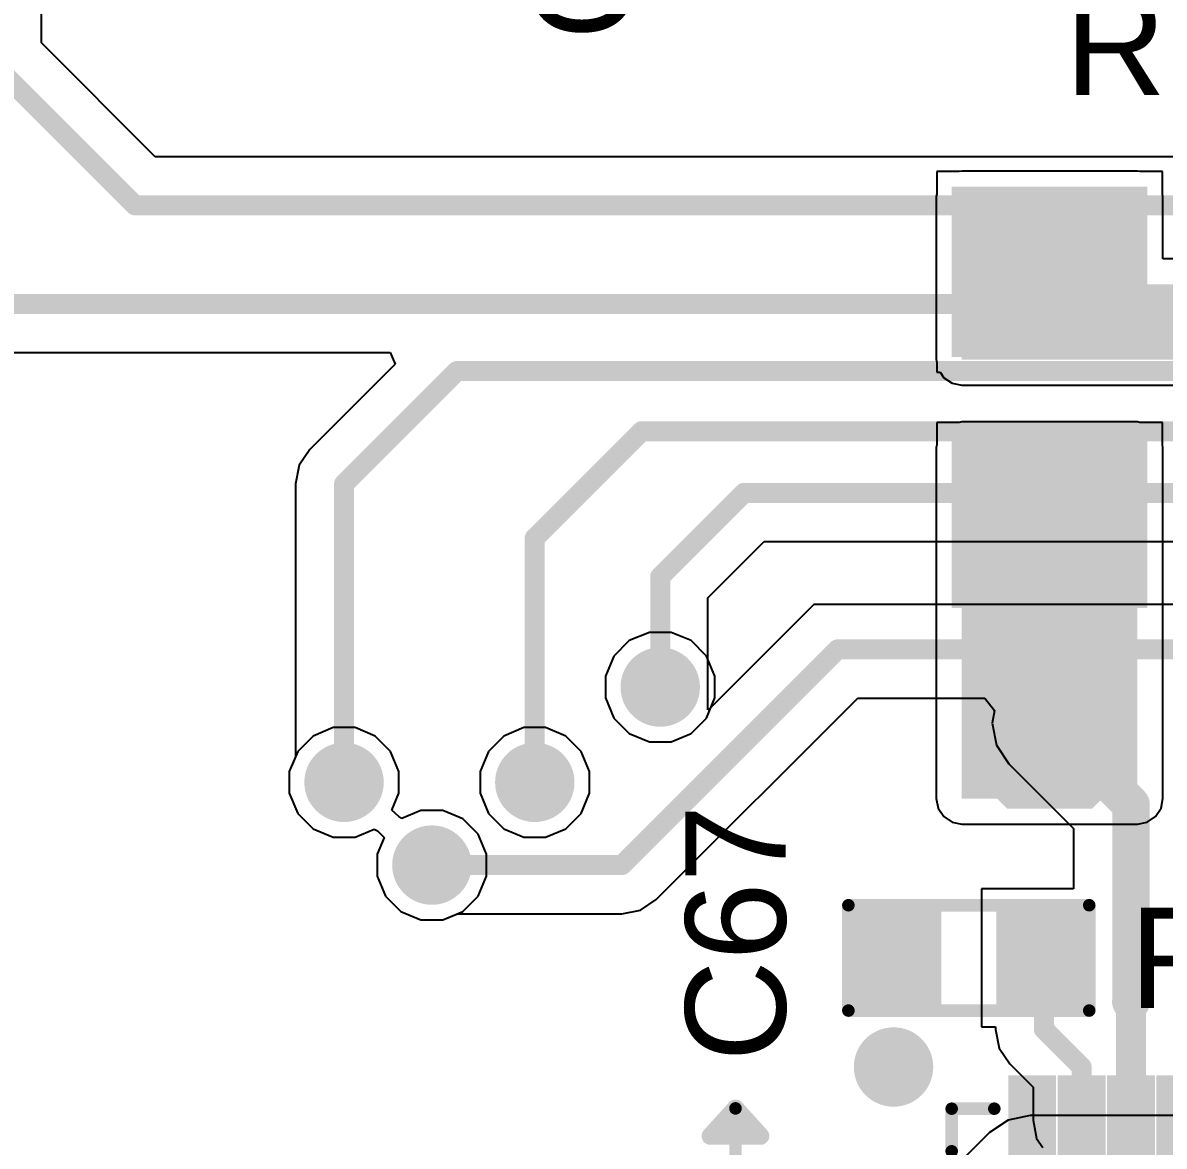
# Model space of a CAD drawing. Header units: millimetres. Extents: x 0 to 172, y 0 to 138.
# Drawn here: x 108.41 to 119.96, y 21.51 to 32.89 of the extents above; entities that cross this region are included whole.
import ezdxf

# ---------------------------------------------------------------- set-up
doc = ezdxf.new("R2010")
doc.units = ezdxf.units.MM
for name, color, linetype in [('BottomLayer', 5, 'Continuous'), ('BottomPaste', 16, 'Continuous'), ('BottomSolder', 6, 'Continuous'), ('TopLayer', 1, 'Continuous'), ('TopOverlay', 2, 'Continuous'), ('TopPaste', 8, 'Continuous'), ('TopSolder', 216, 'Continuous'), ('ViaHoleLayer', 16, 'Continuous')]:
    doc.layers.add(name, color=color, linetype=linetype)
doc.styles.add('Arial', font='', dxfattribs={"height": 0.2})
doc.styles.get('Arial').set_extended_font_data('Arial')

# ---------------------------------------------------------------- blocks, each defined once
blk = doc.blocks.new('32_QFN_7')
at = {"layer": 'TopLayer'}
for points in [[(-1.61, 2.1), (-1.89, 2.1), (-1.89, 2.8), (-1.61, 2.8)], [(-1.11, 2.1), (-1.39, 2.1), (-1.39, 2.8), (-1.11, 2.8)], [(-0.61, 2.1), (-0.89, 2.1), (-0.89, 2.8), (-0.61, 2.8)], [(-0.11, 2.1), (-0.39, 2.1), (-0.39, 2.8), (-0.11, 2.8)], [(0.39, 2.1), (0.11, 2.1), (0.11, 2.8), (0.39, 2.8)], [(0.89, 2.1), (0.61, 2.1), (0.61, 2.8), (0.89, 2.8)], [(1.39, 2.1), (1.11, 2.1), (1.11, 2.8), (1.39, 2.8)], [(1.89, 2.1), (1.61, 2.1), (1.61, 2.8), (1.89, 2.8)], [(-2.8, 1.61), (-2.8, 1.89), (-2.1, 1.89), (-2.1, 1.61)], [(2.1, 1.61), (2.1, 1.89), (2.8, 1.89), (2.8, 1.61)], [(1.627, -1.627), (-1.627, -1.627), (-1.627, 1.627), (1.627, 1.627)], [(-2.8, 1.11), (-2.8, 1.39), (-2.1, 1.39), (-2.1, 1.11)], [(2.1, 1.11), (2.1, 1.39), (2.8, 1.39), (2.8, 1.11)], [(-2.8, 0.61), (-2.8, 0.89), (-2.1, 0.89), (-2.1, 0.61)], [(2.1, 0.61), (2.1, 0.89), (2.8, 0.89), (2.8, 0.61)], [(-2.8, 0.11), (-2.8, 0.39), (-2.1, 0.39), (-2.1, 0.11)], [(2.1, 0.11), (2.1, 0.39), (2.8, 0.39), (2.8, 0.11)], [(-2.8, -0.39), (-2.8, -0.11), (-2.1, -0.11), (-2.1, -0.39)], [(2.1, -0.39), (2.1, -0.11), (2.8, -0.11), (2.8, -0.39)], [(-2.8, -0.89), (-2.8, -0.61), (-2.1, -0.61), (-2.1, -0.89)], [(2.1, -0.89), (2.1, -0.61), (2.8, -0.61), (2.8, -0.89)], [(-2.8, -1.39), (-2.8, -1.11), (-2.1, -1.11), (-2.1, -1.39)], [(2.1, -1.39), (2.1, -1.11), (2.8, -1.11), (2.8, -1.39)], [(-2.8, -1.89), (-2.8, -1.61), (-2.1, -1.61), (-2.1, -1.89)], [(2.1, -1.89), (2.1, -1.61), (2.8, -1.61), (2.8, -1.89)], [(-1.61, -2.8), (-1.89, -2.8), (-1.89, -2.1), (-1.61, -2.1)], [(-1.11, -2.8), (-1.39, -2.8), (-1.39, -2.1), (-1.11, -2.1)], [(-0.61, -2.8), (-0.89, -2.8), (-0.89, -2.1), (-0.61, -2.1)], [(-0.11, -2.8), (-0.39, -2.8), (-0.39, -2.1), (-0.11, -2.1)], [(0.39, -2.8), (0.11, -2.8), (0.11, -2.1), (0.39, -2.1)], [(0.89, -2.8), (0.61, -2.8), (0.61, -2.1), (0.89, -2.1)], [(1.39, -2.8), (1.11, -2.8), (1.11, -2.1), (1.39, -2.1)], [(1.89, -2.8), (1.61, -2.8), (1.61, -2.1), (1.89, -2.1)]]:
    blk.add_hatch(color=1, dxfattribs=at).paths.add_polyline_path(points)
at = {"layer": 'TopPaste'}
for points in [[(-1.61, 2.1), (-1.89, 2.1), (-1.89, 2.8), (-1.61, 2.8)], [(-1.11, 2.1), (-1.39, 2.1), (-1.39, 2.8), (-1.11, 2.8)], [(-0.61, 2.1), (-0.89, 2.1), (-0.89, 2.8), (-0.61, 2.8)], [(-0.11, 2.1), (-0.39, 2.1), (-0.39, 2.8), (-0.11, 2.8)], [(0.39, 2.1), (0.11, 2.1), (0.11, 2.8), (0.39, 2.8)], [(0.89, 2.1), (0.61, 2.1), (0.61, 2.8), (0.89, 2.8)], [(1.39, 2.1), (1.11, 2.1), (1.11, 2.8), (1.39, 2.8)], [(1.89, 2.1), (1.61, 2.1), (1.61, 2.8), (1.89, 2.8)], [(-2.8, 1.61), (-2.8, 1.89), (-2.1, 1.89), (-2.1, 1.61)], [(2.1, 1.61), (2.1, 1.89), (2.8, 1.89), (2.8, 1.61)], [(1.627, -1.627), (-1.627, -1.627), (-1.627, 1.627), (1.627, 1.627)], [(-2.8, 1.11), (-2.8, 1.39), (-2.1, 1.39), (-2.1, 1.11)], [(2.1, 1.11), (2.1, 1.39), (2.8, 1.39), (2.8, 1.11)], [(-2.8, 0.61), (-2.8, 0.89), (-2.1, 0.89), (-2.1, 0.61)], [(2.1, 0.61), (2.1, 0.89), (2.8, 0.89), (2.8, 0.61)], [(-2.8, 0.11), (-2.8, 0.39), (-2.1, 0.39), (-2.1, 0.11)], [(2.1, 0.11), (2.1, 0.39), (2.8, 0.39), (2.8, 0.11)], [(-2.8, -0.39), (-2.8, -0.11), (-2.1, -0.11), (-2.1, -0.39)], [(2.1, -0.39), (2.1, -0.11), (2.8, -0.11), (2.8, -0.39)], [(-2.8, -0.89), (-2.8, -0.61), (-2.1, -0.61), (-2.1, -0.89)], [(2.1, -0.89), (2.1, -0.61), (2.8, -0.61), (2.8, -0.89)], [(-2.8, -1.39), (-2.8, -1.11), (-2.1, -1.11), (-2.1, -1.39)], [(2.1, -1.39), (2.1, -1.11), (2.8, -1.11), (2.8, -1.39)], [(-2.8, -1.89), (-2.8, -1.61), (-2.1, -1.61), (-2.1, -1.89)], [(2.1, -1.89), (2.1, -1.61), (2.8, -1.61), (2.8, -1.89)], [(-1.61, -2.8), (-1.89, -2.8), (-1.89, -2.1), (-1.61, -2.1)], [(-1.11, -2.8), (-1.39, -2.8), (-1.39, -2.1), (-1.11, -2.1)], [(-0.61, -2.8), (-0.89, -2.8), (-0.89, -2.1), (-0.61, -2.1)], [(-0.11, -2.8), (-0.39, -2.8), (-0.39, -2.1), (-0.11, -2.1)], [(0.39, -2.8), (0.11, -2.8), (0.11, -2.1), (0.39, -2.1)], [(0.89, -2.8), (0.61, -2.8), (0.61, -2.1), (0.89, -2.1)], [(1.39, -2.8), (1.11, -2.8), (1.11, -2.1), (1.39, -2.1)], [(1.89, -2.8), (1.61, -2.8), (1.61, -2.1), (1.89, -2.1)]]:
    blk.add_hatch(color=8, dxfattribs=at).paths.add_polyline_path(points)
at = {"layer": 'TopSolder'}
for points in [[(-1.508, 1.998), (-1.992, 1.998), (-1.992, 2.902), (-1.508, 2.902)], [(-1.008, 1.998), (-1.492, 1.998), (-1.492, 2.902), (-1.008, 2.902)], [(-0.508, 1.998), (-0.992, 1.998), (-0.992, 2.902), (-0.508, 2.902)], [(-0.008, 1.998), (-0.492, 1.998), (-0.492, 2.902), (-0.008, 2.902)], [(0.492, 1.998), (0.008, 1.998), (0.008, 2.902), (0.492, 2.902)], [(0.992, 1.998), (0.508, 1.998), (0.508, 2.902), (0.992, 2.902)], [(1.492, 1.998), (1.008, 1.998), (1.008, 2.902), (1.492, 2.902)], [(1.992, 1.998), (1.508, 1.998), (1.508, 2.902), (1.992, 2.902)], [(-2.902, 1.508), (-2.902, 1.992), (-1.998, 1.992), (-1.998, 1.508)], [(1.998, 1.508), (1.998, 1.992), (2.902, 1.992), (2.902, 1.508)], [(1.729, -1.729), (-1.729, -1.729), (-1.729, 1.729), (1.729, 1.729)], [(-2.902, 1.008), (-2.902, 1.492), (-1.998, 1.492), (-1.998, 1.008)], [(1.998, 1.008), (1.998, 1.492), (2.902, 1.492), (2.902, 1.008)], [(-2.902, 0.508), (-2.902, 0.992), (-1.998, 0.992), (-1.998, 0.508)], [(1.998, 0.508), (1.998, 0.992), (2.902, 0.992), (2.902, 0.508)], [(-2.902, 0.008), (-2.902, 0.492), (-1.998, 0.492), (-1.998, 0.008)], [(1.998, 0.008), (1.998, 0.492), (2.902, 0.492), (2.902, 0.008)], [(-2.902, -0.492), (-2.902, -0.008), (-1.998, -0.008), (-1.998, -0.492)], [(1.998, -0.492), (1.998, -0.008), (2.902, -0.008), (2.902, -0.492)], [(-2.902, -0.992), (-2.902, -0.508), (-1.998, -0.508), (-1.998, -0.992)], [(1.998, -0.992), (1.998, -0.508), (2.902, -0.508), (2.902, -0.992)], [(-2.902, -1.492), (-2.902, -1.008), (-1.998, -1.008), (-1.998, -1.492)], [(1.998, -1.492), (1.998, -1.008), (2.902, -1.008), (2.902, -1.492)], [(-2.902, -1.992), (-2.902, -1.508), (-1.998, -1.508), (-1.998, -1.992)], [(1.998, -1.992), (1.998, -1.508), (2.902, -1.508), (2.902, -1.992)], [(-1.508, -2.902), (-1.992, -2.902), (-1.992, -1.998), (-1.508, -1.998)], [(-1.008, -2.902), (-1.492, -2.902), (-1.492, -1.998), (-1.008, -1.998)], [(-0.508, -2.902), (-0.992, -2.902), (-0.992, -1.998), (-0.508, -1.998)], [(-0.008, -2.902), (-0.492, -2.902), (-0.492, -1.998), (-0.008, -1.998)], [(0.492, -2.902), (0.008, -2.902), (0.008, -1.998), (0.492, -1.998)], [(0.992, -2.902), (0.508, -2.902), (0.508, -1.998), (0.992, -1.998)], [(1.492, -2.902), (1.008, -2.902), (1.008, -1.998), (1.492, -1.998)], [(1.992, -2.902), (1.508, -2.902), (1.508, -1.998), (1.992, -1.998)]]:
    blk.add_hatch(color=216, dxfattribs=at).paths.add_polyline_path(points)
at = {"layer": 'TopOverlay', "const_width": 0.127}
for points in [[(-2.565, 2.565), (-2.134, 2.565)], [(-2.565, 2.134), (-2.565, 2.565)], [(2.134, 2.565), (2.565, 2.565)], [(2.565, 2.134), (2.565, 2.565)], [(-3.073, 1.626), (-3.073, 1.88)], [(-3.073, 1.88), (-2.946, 1.753)], [(-3.073, 1.626), (-2.946, 1.753)], [(-2.565, -2.565), (-2.565, -2.134)], [(2.565, -2.565), (2.565, -2.134)], [(-2.565, -2.565), (-2.134, -2.565)], [(2.134, -2.565), (2.565, -2.565)]]:
    blk.add_lwpolyline(points, dxfattribs=at)
at = {"layer": 'TopOverlay', "const_width": 0.0635}
for points in [[(-2.597, 2.565, 1), (-2.534, 2.565, 1)], [(-2.597, 2.565, 1), (-2.534, 2.565, 1)], [(-2.165, 2.565, 1), (-2.102, 2.565, 1)], [(2.102, 2.565, 1), (2.165, 2.565, 1)], [(2.534, 2.565, 1), (2.597, 2.565, 1)], [(2.534, 2.565, 1), (2.597, 2.565, 1)], [(-2.597, 2.134, 1), (-2.534, 2.134, 1)], [(2.534, 2.134, 1), (2.597, 2.134, 1)], [(-3.105, 1.88, 1), (-3.042, 1.88, 1)], [(-3.105, 1.88, 1), (-3.042, 1.88, 1)], [(-2.978, 1.753, 1), (-2.915, 1.753, 1)], [(-2.978, 1.753, 1), (-2.915, 1.753, 1)], [(-3.105, 1.626, 1), (-3.042, 1.626, 1)], [(-3.105, 1.626, 1), (-3.042, 1.626, 1)], [(-2.597, -2.134, 1), (-2.534, -2.134, 1)], [(2.534, -2.134, 1), (2.597, -2.134, 1)], [(-2.597, -2.565, 1), (-2.534, -2.565, 1)], [(-2.597, -2.565, 1), (-2.534, -2.565, 1)], [(-2.165, -2.565, 1), (-2.102, -2.565, 1)], [(2.102, -2.565, 1), (2.165, -2.565, 1)], [(2.534, -2.565, 1), (2.597, -2.565, 1)], [(2.534, -2.565, 1), (2.597, -2.565, 1)]]:
    blk.add_lwpolyline(points, format="xyb", close=True, dxfattribs=at)
blk = doc.blocks.new('T__________B_75')
at = {"layer": 'BottomLayer'}
blk.add_hatch(color=5, dxfattribs=at).paths.add_polyline_path([(0.381, 0.762), (-0.381, 0.762), (-0.762, 0.381), (-0.762, -0.381), (-0.381, -0.762), (0.381, -0.762), (0.762, -0.381), (0.762, 0.381)])
at = {"layer": 'BottomPaste'}
blk.add_hatch(color=16, dxfattribs=at).paths.add_polyline_path([(0.381, 0.762), (-0.381, 0.762), (-0.762, 0.381), (-0.762, -0.381), (-0.381, -0.762), (0.381, -0.762), (0.762, -0.381), (0.762, 0.381)])
at = {"layer": 'BottomSolder'}
blk.add_hatch(color=6, dxfattribs=at).paths.add_polyline_path([(0.4318, 0.8636), (-0.4318, 0.8636), (-0.8636, 0.4318), (-0.8636, -0.4318), (-0.4318, -0.8636), (0.4318, -0.8636), (0.8636, -0.4318), (0.8636, 0.4318)])
blk = doc.blocks.new('R___0603_118')
at = {"layer": 'TopLayer'}
for points in [[(-0.381, 0.4445), (-0.381, -0.4445), (-1.143, -0.4445), (-1.143, 0.4445)], [(1.143, 0.4445), (1.143, -0.4445), (0.381, -0.4445), (0.381, 0.4445)]]:
    blk.add_hatch(color=1, dxfattribs=at).paths.add_polyline_path(points)
at = {"layer": 'TopPaste'}
for points in [[(-0.381, 0.4445), (-0.381, -0.4445), (-1.143, -0.4445), (-1.143, 0.4445)], [(1.143, 0.4445), (1.143, -0.4445), (0.381, -0.4445), (0.381, 0.4445)]]:
    blk.add_hatch(color=8, dxfattribs=at).paths.add_polyline_path(points)
at = {"layer": 'TopSolder'}
for points in [[(-0.2794, 0.5461), (-0.2794, -0.5461), (-1.2446, -0.5461), (-1.2446, 0.5461)], [(1.2446, 0.5461), (1.2446, -0.5461), (0.2794, -0.5461), (0.2794, 0.5461)]]:
    blk.add_hatch(color=216, dxfattribs=at).paths.add_polyline_path(points)
at = {"layer": 'TopOverlay', "const_width": 0.127}
for points in [[(1.2192, 0.5334), (-1.2192, 0.5334)], [(-1.2192, 0.5334), (-1.2192, -0.5334)], [(1.2192, 0.5334), (1.2192, -0.5334)], [(1.2192, -0.5334), (-1.2192, -0.5334)]]:
    blk.add_lwpolyline(points, dxfattribs=at)
at = {"layer": 'TopOverlay', "const_width": 0.0635}
for points in [[(-1.25095, 0.5334, 1), (-1.18745, 0.5334, 1)], [(-1.25095, 0.5334, 1), (-1.18745, 0.5334, 1)], [(1.18745, 0.5334, 1), (1.25095, 0.5334, 1)], [(1.18745, 0.5334, 1), (1.25095, 0.5334, 1)], [(-1.25095, -0.5334, 1), (-1.18745, -0.5334, 1)], [(-1.25095, -0.5334, 1), (-1.18745, -0.5334, 1)], [(1.18745, -0.5334, 1), (1.25095, -0.5334, 1)], [(1.18745, -0.5334, 1), (1.25095, -0.5334, 1)]]:
    blk.add_lwpolyline(points, format="xyb", close=True, dxfattribs=at)
blk = doc.blocks.new('R___1206_B_190')
at = {"layer": 'BottomLayer'}
for points in [[(-2.032, 0.889), (-0.508, 0.889), (-0.508, -0.889), (-2.032, -0.889)], [(0.508, 0.889), (2.032, 0.889), (2.032, -0.889), (0.508, -0.889)]]:
    blk.add_hatch(color=5, dxfattribs=at).paths.add_polyline_path(points)
at = {"layer": 'BottomPaste'}
for points in [[(-2.032, 0.889), (-0.508, 0.889), (-0.508, -0.889), (-2.032, -0.889)], [(0.508, 0.889), (2.032, 0.889), (2.032, -0.889), (0.508, -0.889)]]:
    blk.add_hatch(color=16, dxfattribs=at).paths.add_polyline_path(points)
at = {"layer": 'BottomSolder'}
for points in [[(-2.1336, 0.9906), (-0.4064, 0.9906), (-0.4064, -0.9906), (-2.1336, -0.9906)], [(0.4064, 0.9906), (2.1336, 0.9906), (2.1336, -0.9906), (0.4064, -0.9906)]]:
    blk.add_hatch(color=6, dxfattribs=at).paths.add_polyline_path(points)

msp = doc.modelspace()

# ---------------------------------------------------------------- hatches: boundary and pattern name
at = {"layer": 'BottomLayer'}
for points in [[(117.912, 29.605), (119.69, 29.605), (119.69, 31.129), (117.912, 31.129)], [(117.912, 29.478), (122.75, 29.478), (122.75, 30.24), (117.912, 30.24)], [(117.912, 25.033), (119.69, 25.033), (119.69, 28.589), (117.912, 28.589)]]:
    msp.add_hatch(color=5, dxfattribs=at).paths.add_polyline_path(points)
h = msp.add_hatch(color=5, dxfattribs=at)
edge = h.paths.add_edge_path()
edge.add_arc((114.859, 26.162), 0.3, 0, 360)
h = msp.add_hatch(color=5, dxfattribs=at)
edge = h.paths.add_edge_path()
edge.add_arc((118.801, 25.795), 0.3, 0, 360)
h = msp.add_hatch(color=5, dxfattribs=at)
edge = h.paths.add_edge_path()
edge.add_arc((111.658, 25.197), 0.3, 0, 360)
h = msp.add_hatch(color=5, dxfattribs=at)
edge = h.paths.add_edge_path()
edge.add_arc((113.589, 25.197), 0.3, 0, 360)
h = msp.add_hatch(color=5, dxfattribs=at)
edge = h.paths.add_edge_path()
edge.add_arc((112.547, 24.359), 0.3, 0, 360)
h = msp.add_hatch(color=5, dxfattribs=at)
edge = h.paths.add_edge_path()
edge.add_arc((117.221, 22.314), 0.3, 0, 360)
at = {"layer": 'BottomSolder'}
h = msp.add_hatch(color=6, dxfattribs=at)
edge = h.paths.add_edge_path()
edge.add_arc((114.859, 26.162), 0.402, 0, 360)
h = msp.add_hatch(color=6, dxfattribs=at)
edge = h.paths.add_edge_path()
edge.add_arc((118.801, 25.795), 0.402, 0, 360)
h = msp.add_hatch(color=6, dxfattribs=at)
edge = h.paths.add_edge_path()
edge.add_arc((111.658, 25.197), 0.402, 0, 360)
h = msp.add_hatch(color=6, dxfattribs=at)
edge = h.paths.add_edge_path()
edge.add_arc((113.589, 25.197), 0.402, 0, 360)
h = msp.add_hatch(color=6, dxfattribs=at)
edge = h.paths.add_edge_path()
edge.add_arc((112.547, 24.359), 0.402, 0, 360)
h = msp.add_hatch(color=6, dxfattribs=at)
edge = h.paths.add_edge_path()
edge.add_arc((117.221, 22.314), 0.402, 0, 360)
at = {"layer": 'TopLayer'}
h = msp.add_hatch(color=1, dxfattribs=at)
edge = h.paths.add_edge_path()
edge.add_arc((114.859, 26.162), 0.3, 0, 360)
h = msp.add_hatch(color=1, dxfattribs=at)
edge = h.paths.add_edge_path()
edge.add_arc((118.801, 25.795), 0.3, 0, 360)
h = msp.add_hatch(color=1, dxfattribs=at)
edge = h.paths.add_edge_path()
edge.add_arc((111.658, 25.197), 0.3, 0, 360)
h = msp.add_hatch(color=1, dxfattribs=at)
edge = h.paths.add_edge_path()
edge.add_arc((113.589, 25.197), 0.3, 0, 360)
h = msp.add_hatch(color=1, dxfattribs=at)
edge = h.paths.add_edge_path()
edge.add_arc((112.547, 24.359), 0.3, 0, 360)
h = msp.add_hatch(color=1, dxfattribs=at)
edge = h.paths.add_edge_path()
edge.add_arc((117.221, 22.314), 0.3, 0, 360)
at = {"layer": 'TopSolder'}
h = msp.add_hatch(color=216, dxfattribs=at)
edge = h.paths.add_edge_path()
edge.add_arc((114.859, 26.162), 0.402, 0, 360)
h = msp.add_hatch(color=216, dxfattribs=at)
edge = h.paths.add_edge_path()
edge.add_arc((118.801, 25.795), 0.402, 0, 360)
h = msp.add_hatch(color=216, dxfattribs=at)
edge = h.paths.add_edge_path()
edge.add_arc((111.658, 25.197), 0.402, 0, 360)
h = msp.add_hatch(color=216, dxfattribs=at)
edge = h.paths.add_edge_path()
edge.add_arc((113.589, 25.197), 0.402, 0, 360)
h = msp.add_hatch(color=216, dxfattribs=at)
edge = h.paths.add_edge_path()
edge.add_arc((112.547, 24.359), 0.402, 0, 360)
h = msp.add_hatch(color=216, dxfattribs=at)
edge = h.paths.add_edge_path()
edge.add_arc((117.221, 22.314), 0.402, 0, 360)
at = {"layer": 'ViaHoleLayer'}
h = msp.add_hatch(color=16, dxfattribs=at)
edge = h.paths.add_edge_path()
edge.add_arc((114.859, 26.162), 0.15, 0, 360)
h = msp.add_hatch(color=16, dxfattribs=at)
edge = h.paths.add_edge_path()
edge.add_arc((118.801, 25.795), 0.15, 0, 360)
h = msp.add_hatch(color=16, dxfattribs=at)
edge = h.paths.add_edge_path()
edge.add_arc((111.658, 25.197), 0.15, 0, 360)
h = msp.add_hatch(color=16, dxfattribs=at)
edge = h.paths.add_edge_path()
edge.add_arc((113.589, 25.197), 0.15, 0, 360)
h = msp.add_hatch(color=16, dxfattribs=at)
edge = h.paths.add_edge_path()
edge.add_arc((112.547, 24.359), 0.15, 0, 360)
h = msp.add_hatch(color=16, dxfattribs=at)
edge = h.paths.add_edge_path()
edge.add_arc((117.221, 22.314), 0.15, 0, 360)

# ---------------------------------------------------------------- linework, layer by layer
at = {"layer": 'BottomLayer'}
for p, q in [((117.887, 31.383), (117.658, 31.383)), ((117.658, 31.383), (117.658, 31.154)), ((117.912, 31.388), (117.887, 31.383)), ((119.69, 31.388), (117.912, 31.388)), ((119.715, 31.383), (119.69, 31.388)), ((119.944, 31.383), (119.715, 31.383)), ((119.944, 31.154), (119.944, 31.383)), ((117.658, 31.154), (117.653, 31.129)), ((117.653, 31.129), (117.653, 30.24)), ((119.949, 31.129), (119.944, 31.154)), ((119.949, 30.499), (119.949, 31.129)), ((122.75, 30.499), (119.949, 30.499)), ((117.653, 30.24), (117.653, 29.478)), ((117.653, 29.478), (117.658, 29.453)), ((117.658, 29.453), (117.658, 29.351)), ((117.658, 29.351), (117.692, 29.351)), ((117.692, 29.351), (117.729, 29.295)), ((117.729, 29.295), (117.813, 29.239)), ((117.813, 29.239), (117.912, 29.219)), ((117.912, 29.219), (122.75, 29.219)), ((117.887, 28.843), (117.658, 28.843)), ((117.658, 28.843), (117.658, 28.614)), ((117.912, 28.848), (117.887, 28.843)), ((119.69, 28.848), (117.912, 28.848)), ((119.715, 28.843), (119.69, 28.848)), ((119.944, 28.843), (119.715, 28.843)), ((119.944, 28.614), (119.944, 28.843)), ((117.658, 28.614), (117.653, 28.589)), ((117.653, 28.589), (117.653, 25.033)), ((119.949, 28.589), (119.944, 28.614)), ((119.949, 25.033), (119.949, 28.589)), ((114.749, 26.716), (114.545, 26.632)), ((114.969, 26.716), (114.749, 26.716)), ((115.173, 26.632), (114.969, 26.716)), ((114.545, 26.632), (114.389, 26.476)), ((115.328, 26.476), (115.173, 26.632)), ((114.389, 26.476), (114.305, 26.272)), ((115.413, 26.272), (115.328, 26.476)), ((114.305, 26.272), (114.305, 26.052)), ((115.413, 26.052), (115.413, 26.272)), ((114.305, 26.052), (114.389, 25.848)), ((115.328, 25.848), (115.413, 26.052)), ((114.389, 25.848), (114.545, 25.692)), ((115.173, 25.692), (115.328, 25.848)), ((111.345, 25.666), (111.189, 25.511)), ((111.548, 25.751), (111.345, 25.666)), ((111.769, 25.751), (111.548, 25.751)), ((111.972, 25.666), (111.769, 25.751)), ((112.128, 25.511), (111.972, 25.666)), ((113.275, 25.666), (113.12, 25.511)), ((113.479, 25.751), (113.275, 25.666)), ((113.699, 25.751), (113.479, 25.751)), ((113.903, 25.666), (113.699, 25.751)), ((114.059, 25.511), (113.903, 25.666)), ((114.545, 25.692), (114.749, 25.608)), ((114.969, 25.608), (115.173, 25.692)), ((114.749, 25.608), (114.969, 25.608)), ((111.189, 25.511), (111.104, 25.307)), ((112.212, 25.307), (112.128, 25.511)), ((113.12, 25.511), (113.035, 25.307)), ((114.143, 25.307), (114.059, 25.511)), ((111.104, 25.307), (111.104, 25.087)), ((112.212, 25.087), (112.212, 25.307)), ((113.035, 25.307), (113.035, 25.087)), ((114.143, 25.087), (114.143, 25.307)), ((111.104, 25.087), (111.189, 24.883)), ((112.142, 24.916), (112.212, 25.087)), ((113.035, 25.087), (113.12, 24.883)), ((114.059, 24.883), (114.143, 25.087)), ((117.653, 25.033), (117.673, 24.934)), ((119.93, 24.934), (119.949, 25.033)), ((111.189, 24.883), (111.345, 24.727)), ((112.211, 24.85), (112.142, 24.916)), ((112.243, 24.832), (112.211, 24.85)), ((112.437, 24.913), (112.243, 24.832)), ((112.658, 24.913), (112.437, 24.913)), ((112.861, 24.828), (112.658, 24.913)), ((113.12, 24.883), (113.275, 24.727)), ((113.903, 24.727), (114.059, 24.883)), ((117.673, 24.934), (117.729, 24.85)), ((117.729, 24.85), (117.813, 24.794)), ((119.79, 24.794), (119.874, 24.85)), ((119.874, 24.85), (119.93, 24.934)), ((113.017, 24.672), (112.861, 24.828)), ((117.813, 24.794), (117.912, 24.774)), ((117.912, 24.774), (119.69, 24.774)), ((119.69, 24.774), (119.79, 24.794)), ((111.345, 24.727), (111.548, 24.643)), ((111.548, 24.643), (111.769, 24.643)), ((111.769, 24.643), (111.963, 24.723)), ((111.963, 24.723), (111.995, 24.706)), ((112.064, 24.639), (111.993, 24.469)), ((111.995, 24.706), (112.064, 24.639)), ((113.101, 24.469), (113.017, 24.672)), ((113.275, 24.727), (113.479, 24.643)), ((113.479, 24.643), (113.699, 24.643)), ((113.699, 24.643), (113.903, 24.727)), ((111.993, 24.469), (111.993, 24.248)), ((113.101, 24.248), (113.101, 24.469)), ((111.993, 24.248), (112.078, 24.045)), ((113.017, 24.045), (113.101, 24.248)), ((112.078, 24.045), (112.234, 23.889)), ((112.861, 23.889), (113.017, 24.045)), ((112.234, 23.889), (112.437, 23.805)), ((112.437, 23.805), (112.658, 23.805)), ((112.658, 23.805), (112.861, 23.889)), ((118.38, 21.777), (118.191, 21.651)), ((118.603, 21.822), (118.38, 21.777)), ((134.828, 21.822), (118.603, 21.822)), ((118.191, 21.651), (117.647, 21.107))]:
    msp.add_line(p, q, dxfattribs=at)
at = {"layer": 'TopLayer'}
for p, q in [((108.594, 32.686), (108.594, 40.347)), ((109.746, 31.533), (108.594, 32.686)), ((122.783, 31.533), (109.746, 31.533)), ((103.734, 29.549), (112.126, 29.549)), ((112.126, 29.549), (112.175, 29.432)), ((112.175, 29.432), (111.31, 28.567)), ((111.31, 28.567), (111.204, 28.408)), ((111.204, 28.408), (111.166, 28.219)), ((111.166, 28.219), (111.166, 25.457)), ((115.341, 27.066), (115.911, 27.636)), ((115.911, 27.636), (122.131, 27.636)), ((115.341, 25.933), (115.341, 27.066)), ((116.415, 26.998), (115.351, 25.934)), ((121.969, 26.998), (116.415, 26.998)), ((114.818, 24.011), (116.859, 26.051)), ((116.859, 26.051), (118.144, 26.051)), ((118.144, 26.051), (118.244, 25.924)), ((115.351, 25.934), (115.341, 25.933)), ((118.244, 25.924), (118.219, 25.795)), ((118.219, 25.795), (118.263, 25.572)), ((118.263, 25.572), (118.389, 25.383)), ((111.166, 25.457), (111.104, 25.307)), ((111.104, 25.307), (111.104, 25.087)), ((118.389, 25.383), (119.042, 24.731)), ((111.104, 25.087), (111.189, 24.883)), ((111.189, 24.883), (111.345, 24.727)), ((119.042, 24.731), (119.042, 24.117)), ((111.345, 24.727), (111.548, 24.643)), ((111.548, 24.643), (111.769, 24.643)), ((111.769, 24.643), (111.963, 24.723)), ((111.963, 24.723), (111.995, 24.706)), ((112.064, 24.639), (111.993, 24.469)), ((111.995, 24.706), (112.064, 24.639)), ((111.993, 24.469), (111.993, 24.248)), ((111.993, 24.248), (112.078, 24.045)), ((112.078, 24.045), (112.234, 23.889)), ((119.042, 24.117), (118.11, 24.117)), ((118.11, 24.117), (118.11, 22.72)), ((114.659, 23.904), (114.818, 24.011)), ((112.234, 23.889), (112.437, 23.805)), ((112.437, 23.805), (112.658, 23.805)), ((112.658, 23.805), (112.807, 23.867)), ((112.807, 23.867), (114.47, 23.867)), ((114.47, 23.867), (114.659, 23.904)), ((118.11, 22.72), (118.253, 22.72)), ((118.253, 22.72), (118.253, 22.694)), ((118.253, 22.694), (118.29, 22.505)), ((118.29, 22.505), (118.397, 22.346)), ((118.397, 22.346), (118.633, 22.11)), ((118.633, 22.11), (118.633, 21.777)), ((118.633, 21.777), (118.67, 21.589)), ((118.67, 21.589), (118.731, 21.498))]:
    msp.add_line(p, q, dxfattribs=at)
for points, const_width in [([(108.102, 32.482), (109.543, 31.041)], 0.203), ([(109.543, 31.041), (132.027, 31.041)], 0.203), ([(103.334, 30.041), (123.995, 30.041)], 0.203), ([(111.658, 28.219), (112.801, 29.362)], 0.203), ([(112.801, 29.362), (123.32, 29.362)], 0.203), ([(113.589, 27.671), (114.671, 28.753)], 0.203), ([(114.671, 28.753), (122.834, 28.753)], 0.203), ([(111.658, 25.197), (111.658, 28.219)], 0.203), ([(114.859, 27.28), (115.707, 28.128)], 0.203), ([(115.707, 28.128), (122.334, 28.128)], 0.203), ([(113.589, 25.197), (113.589, 27.671)], 0.203), ([(114.859, 26.162), (114.859, 27.28)], 0.203), ([(114.47, 24.359), (116.655, 26.543)], 0.203), ([(116.655, 26.543), (122.071, 26.543)], 0.203), ([(118.801, 25.795), (119.625, 24.972)], 0.381), ([(119.625, 22.974), (119.625, 24.972)], 0.381), ([(112.547, 24.359), (114.47, 24.359)], 0.203), ([(118.745, 22.694), (118.745, 23.419)], 0.203), ([(119.625, 21.777), (119.625, 22.974)], 0.305), ([(118.745, 22.694), (119.125, 22.314)], 0.203), ([(119.125, 21.777), (119.125, 22.314)], 0.203)]:
    msp.add_lwpolyline(points, dxfattribs=dict(at, const_width=const_width))
for points, const_width in [([(109.492, 31.041, 1), (109.593, 31.041, 1)], 0.102), ([(109.492, 31.041, 1), (109.593, 31.041, 1)], 0.102), ([(112.751, 29.362, 1), (112.852, 29.362, 1)], 0.102), ([(112.751, 29.362, 1), (112.852, 29.362, 1)], 0.102), ([(114.62, 28.753, 1), (114.722, 28.753, 1)], 0.102), ([(114.62, 28.753, 1), (114.722, 28.753, 1)], 0.102), ([(111.608, 28.219, 1), (111.709, 28.219, 1)], 0.102), ([(111.608, 28.219, 1), (111.709, 28.219, 1)], 0.102), ([(115.656, 28.128, 1), (115.758, 28.128, 1)], 0.102), ([(115.656, 28.128, 1), (115.758, 28.128, 1)], 0.102), ([(113.538, 27.671, 1), (113.64, 27.671, 1)], 0.102), ([(113.538, 27.671, 1), (113.64, 27.671, 1)], 0.102), ([(114.808, 27.28, 1), (114.91, 27.28, 1)], 0.102), ([(114.808, 27.28, 1), (114.91, 27.28, 1)], 0.102), ([(116.604, 26.543, 1), (116.706, 26.543, 1)], 0.102), ([(116.604, 26.543, 1), (116.706, 26.543, 1)], 0.102), ([(114.808, 26.162, 1), (114.91, 26.162, 1)], 0.102), ([(118.706, 25.795, 1), (118.897, 25.795, 1)], 0.191), ([(111.608, 25.197, 1), (111.709, 25.197, 1)], 0.102), ([(113.538, 25.197, 1), (113.64, 25.197, 1)], 0.102), ([(119.529, 24.972, 1), (119.72, 24.972, 1)], 0.191), ([(119.529, 24.972, 1), (119.72, 24.972, 1)], 0.191), ([(112.497, 24.359, 1), (112.598, 24.359, 1)], 0.102), ([(114.42, 24.359, 1), (114.521, 24.359, 1)], 0.102), ([(114.42, 24.359, 1), (114.521, 24.359, 1)], 0.102), ([(118.694, 23.419, 1), (118.796, 23.419, 1)], 0.102), ([(119.529, 22.974, 1), (119.72, 22.974, 1)], 0.191), ([(119.548, 22.974, 1), (119.701, 22.974, 1)], 0.152), ([(118.694, 22.694, 1), (118.796, 22.694, 1)], 0.102), ([(118.694, 22.694, 1), (118.796, 22.694, 1)], 0.102), ([(119.074, 22.314, 1), (119.176, 22.314, 1)], 0.102), ([(119.074, 22.314, 1), (119.176, 22.314, 1)], 0.102), ([(119.074, 21.777, 1), (119.176, 21.777, 1)], 0.102), ([(119.548, 21.777, 1), (119.701, 21.777, 1)], 0.152)]:
    msp.add_lwpolyline(points, format="xyb", close=True, dxfattribs=dict(at, const_width=const_width))
at = {"layer": 'TopOverlay'}
for points, const_width in [([(115.367, 21.615), (115.621, 21.895)], 0.178), ([(115.621, 21.895), (115.875, 21.615)], 0.178), ([(115.621, 20.804), (115.621, 21.895)], 0.127), ([(115.367, 21.615), (115.621, 21.615)], 0.178), ([(115.621, 21.615), (115.875, 21.615)], 0.178)]:
    msp.add_lwpolyline(points, dxfattribs=dict(at, const_width=const_width))
for points, const_width in [([(115.576, 21.895, 1), (115.665, 21.895, 1)], 0.0889), ([(115.576, 21.895, 1), (115.665, 21.895, 1)], 0.0889), ([(115.589, 21.895, 1), (115.653, 21.895, 1)], 0.0635), ([(115.322, 21.615, 1), (115.411, 21.615, 1)], 0.0889), ([(115.322, 21.615, 1), (115.411, 21.615, 1)], 0.0889), ([(115.576, 21.615, 1), (115.665, 21.615, 1)], 0.0889), ([(115.576, 21.615, 1), (115.665, 21.615, 1)], 0.0889), ([(115.83, 21.615, 1), (115.919, 21.615, 1)], 0.0889), ([(115.83, 21.615, 1), (115.919, 21.615, 1)], 0.0889)]:
    msp.add_lwpolyline(points, format="xyb", close=True, dxfattribs=dict(at, const_width=const_width))

# ---------------------------------------------------------------- block references
for name, p, rotation in [('R___1206_B_190', (118.801, 29.097), 270), ('T__________B_75', (118.801, 25.795), 180), ('R___0603_118', (117.983, 23.419), 180)]:
    msp.add_blockref(name, p, dxfattribs=dict(rotation=rotation))
msp.add_blockref('32_QFN_7', (120.375, 19.327))

# ---------------------------------------------------------------- texts
at = {"layer": 'TopOverlay', "style": 'Arial'}
for s, p in [('C125', (114.579, 32.716)), ('C67', (116.129, 22.369))]:
    msp.add_text(s, height=1.016, rotation=90, dxfattribs=at).set_placement(p)
for s, p in [('R12', (118.956, 32.157)), ('R111', (119.609, 22.911))]:
    msp.add_text(s, height=1.016, dxfattribs=at).set_placement(p)

doc.saveas('drawing.dxf')
